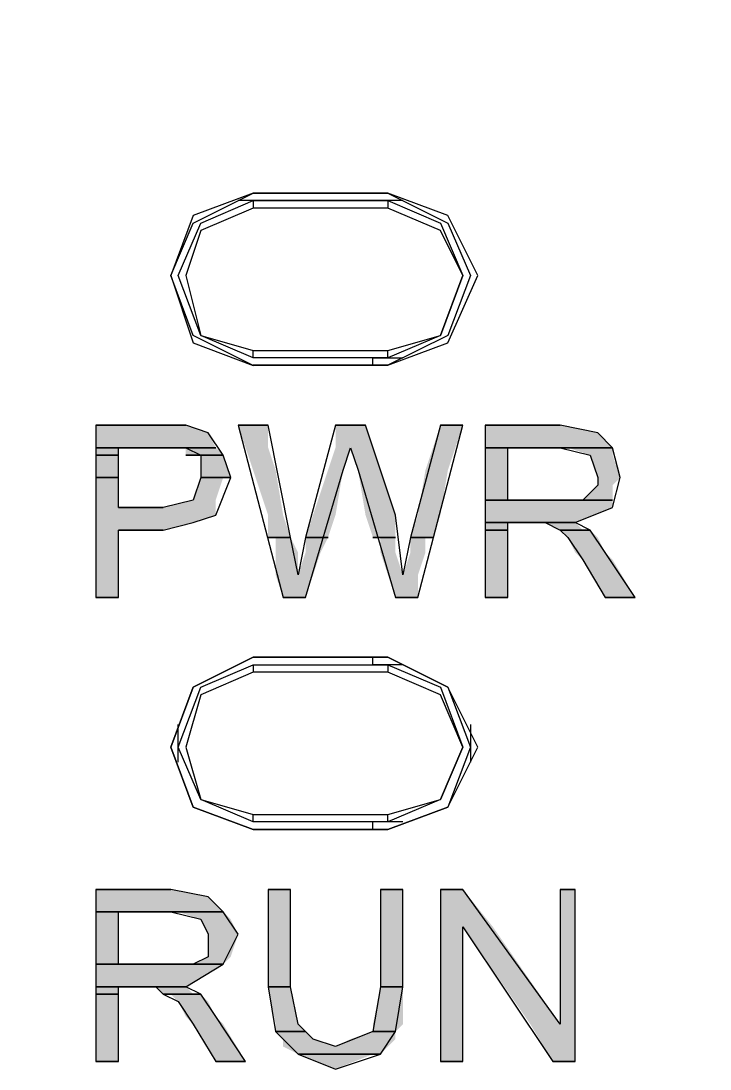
# Model space of a CAD drawing. Header units: millimetres. Extents: x -11 to 1219, y 0 to 1751.
# Drawn here: x 254.21 to 259.42, y 953.26 to 961.19 of the extents above; entities that cross this region are included whole.
import ezdxf

# ---------------------------------------------------------------- set-up
doc = ezdxf.new("R2010")
doc.units = ezdxf.units.MM
doc.header["$LTSCALE"] = 10
doc.layers.get('Defpoints').update_dxf_attribs({"linetype": 'CONTINUOUS'})
doc.layers.add('_MULTI_WIRE', color=9, linetype='CONTINUOUS')
doc.layers.add('PSYMS', color=7, linetype='CONTINUOUS')
doc.layers.add('PDF_Geometry', color=7, linetype='CONTINUOUS', true_color=0x151d1f)
doc.layers.add('PDF_Solid Fills', color=7, linetype='CONTINUOUS', true_color=0x070809)
doc.layers.get('_MULTI_WIRE').off()
doc.styles.get("Standard").update_dxf_attribs({"font": '', "width": 0.8})
doc.styles.get('Standard').set_extended_font_data('Meiryo UI')
doc.dimstyles.get("Standard").update_dxf_attribs({"dimtxt": 8, "dimasz": 2, "dimexe": 1.5, "dimexo": 1.5, "dimgap": 1.8, "dimtad": 1, "dimdec": 3, "dimdsep": 46, "dimtxsty": 'Standard', "dimcen": 0, "dimclrd": 4, "dimclre": 4, "dimclrt": 4, "dimadec": 0, "dimazin": 0, "dimtfac": 1, "dimtdec": 3, "dimtmove": 0, "dimatfit": 3, "dimfxl": 1, "dimtolj": 1, "dimtzin": 1, "dimarcsym": 0})

# ---------------------------------------------------------------- blocks, each defined once
blk = doc.blocks.new('DVP-28SWS211R')
at = {"layer": 'PDF_Geometry', "color": 7, "lineweight": 9, "true_color": 0xffffff}
for p, q in [((2.6626, -4.8154), (3.1158, -4.5888)), ((3.1158, -4.5888), (2.6626, -4.7587)), ((3.1158, -4.5888), (3.1158, -4.5888)), ((3.1158, -4.5888), (4.1355, -4.5888)), ((4.1355, -4.5888), (3.1158, -4.5888)), ((4.1355, -4.5887), (4.5887, -4.8153)), ((4.5887, -4.7587), (4.1355, -4.5887)), ((4.1355, -4.5888), (4.1355, -4.5888)), ((2.7192, -4.8154), (3.1158, -4.6454)), ((4.2488, -4.6454), (3.0025, -4.6454)), ((3.1158, -4.6454), (3.1158, -4.7021)), ((3.1158, -4.6454), (4.1355, -4.6454)), ((4.1355, -4.6454), (4.1355, -4.7021)), ((4.1355, -4.6454), (4.5321, -4.8154)), ((3.1158, -4.7021), (2.7192, -4.872)), ((4.1355, -4.7021), (3.1158, -4.7021)), ((4.5321, -4.872), (4.1355, -4.702)), ((4.8153, -5.2119), (4.5887, -4.7587)), ((2.6626, -4.7587), (2.4926, -5.2119)), ((2.4926, -5.2119), (2.6626, -4.8154)), ((2.5493, -5.2119), (2.7192, -4.8154)), ((4.5321, -4.8154), (4.702, -5.212)), ((4.5887, -4.8153), (4.7587, -5.2119)), ((2.7192, -4.872), (2.6059, -5.2119)), ((4.702, -5.2119), (4.5321, -4.872)), ((2.6626, -5.6652), (2.4926, -5.2119)), ((2.4926, -5.2119), (2.6626, -5.7218)), ((2.7192, -5.6652), (2.5493, -5.2119)), ((2.6059, -5.2119), (2.7192, -5.6652)), ((4.5321, -5.6651), (4.702, -5.2119)), ((4.702, -5.212), (4.5321, -5.6652)), ((4.7587, -5.2119), (4.5887, -5.6651)), ((4.5887, -5.7218), (4.8153, -5.2119)), ((3.1158, -5.8918), (2.6626, -5.6652)), ((3.1158, -5.8351), (2.7192, -5.6652)), ((2.7192, -5.6652), (3.1158, -5.7785)), ((4.5887, -5.6651), (4.1355, -5.8917)), ((4.1355, -5.7784), (4.5321, -5.6651)), ((4.5321, -5.6652), (4.1355, -5.8351)), ((2.6626, -5.7218), (3.1158, -5.8918)), ((3.1158, -5.7784), (4.1355, -5.7784)), ((3.1158, -5.8351), (3.1158, -5.7785)), ((4.1355, -5.8917), (4.5887, -5.7218)), ((4.1355, -5.8351), (4.1355, -5.7785)), ((4.1355, -5.8351), (3.1158, -5.8351)), ((4.0222, -5.8917), (4.0222, -5.8351)), ((4.0222, -5.8351), (4.2488, -5.8351)), ((3.1158, -5.8917), (3.1158, -5.8917)), ((4.1355, -5.8917), (3.1158, -5.8917)), ((3.1158, -5.8917), (4.1355, -5.8917)), ((4.1355, -5.8917), (4.1355, -5.8917)), ((1.9261, -6.345), (2.436, -6.345)), ((2.436, -6.345), (1.9261, -6.345)), ((1.9261, -6.345), (2.6059, -6.345)), ((2.6059, -6.345), (1.9261, -6.345)), ((1.9261, -6.345), (2.6059, -6.345)), ((2.6059, -6.345), (1.9261, -6.345)), ((2.436, -6.345), (1.9261, -6.345)), ((1.9261, -6.345), (1.9261, -7.6479)), ((2.6059, -6.345), (2.436, -6.345)), ((2.7759, -6.4016), (2.6059, -6.345)), ((2.8892, -6.5716), (2.7759, -6.4016)), ((3.0025, -6.345), (3.2291, -6.345)), ((3.2291, -6.345), (3.0025, -6.345)), ((3.2291, -6.345), (3.0025, -6.345)), ((3.0025, -6.345), (3.3424, -7.6479)), ((3.399, -7.1947), (3.2291, -6.345)), ((3.739, -6.345), (3.5124, -7.1947)), ((3.7389, -6.345), (3.9656, -6.345)), ((3.9656, -6.345), (3.7389, -6.345)), ((3.9656, -6.345), (3.739, -6.345)), ((4.1922, -7.0248), (3.9656, -6.345)), ((4.5321, -6.345), (4.3055, -7.1947)), ((4.3621, -7.6479), (4.702, -6.345)), ((4.5321, -6.345), (4.702, -6.345)), ((4.702, -6.345), (4.5321, -6.345)), ((4.702, -6.345), (4.5321, -6.345)), ((4.872, -6.345), (5.4385, -6.345)), ((5.4385, -6.345), (4.872, -6.345)), ((5.4385, -6.345), (4.872, -6.345)), ((4.872, -6.345), (4.872, -7.6479)), ((5.7217, -6.4016), (5.4385, -6.345)), ((5.835, -6.5149), (5.7217, -6.4016)), ((1.9261, -6.5149), (2.0961, -6.5149)), ((2.0961, -6.5149), (1.9261, -6.5149)), ((1.9261, -6.5149), (2.0961, -6.5149)), ((2.0961, -6.5149), (1.9261, -6.5149)), ((1.9261, -6.5716), (2.0961, -6.5716)), ((2.0961, -6.5716), (1.9261, -6.5716)), ((1.9261, -6.5716), (2.0961, -6.5716)), ((2.0961, -6.5716), (1.9261, -6.5716)), ((2.0961, -6.5149), (2.436, -6.5149)), ((2.436, -6.5149), (2.0961, -6.5149)), ((2.0961, -6.5149), (2.436, -6.5149)), ((2.0961, -6.9681), (2.0961, -6.5149)), ((2.436, -6.5149), (2.8326, -6.5149)), ((2.8326, -6.5149), (2.436, -6.5149)), ((2.436, -6.5149), (2.8326, -6.5149)), ((2.8326, -6.5149), (2.436, -6.5149)), ((2.436, -6.5149), (2.6059, -6.5149)), ((2.6059, -6.5149), (2.7192, -6.5716)), ((2.6059, -6.5716), (2.8892, -6.5716)), ((2.8892, -6.5716), (2.6059, -6.5716)), ((2.6059, -6.5716), (2.8892, -6.5716)), ((2.8892, -6.5716), (2.6059, -6.5716)), ((2.7192, -6.5716), (2.7192, -6.7415)), ((2.9458, -6.7415), (2.8892, -6.5716)), ((3.7956, -6.6849), (3.8523, -6.5149)), ((3.8523, -6.5149), (3.9089, -6.6849)), ((4.872, -6.5149), (5.0419, -6.5149)), ((5.0419, -6.5149), (4.872, -6.5149)), ((4.872, -6.5149), (5.0419, -6.5149)), ((5.0419, -6.5149), (4.872, -6.5149)), ((5.0419, -6.5149), (5.4385, -6.5149)), ((5.4385, -6.5149), (5.0419, -6.5149)), ((5.0419, -6.5149), (5.4385, -6.5149)), ((5.0419, -6.9115), (5.0419, -6.5149)), ((5.4385, -6.5149), (5.8351, -6.5149)), ((5.8351, -6.5149), (5.4385, -6.5149)), ((5.4385, -6.5149), (5.8351, -6.5149)), ((5.8351, -6.5149), (5.4385, -6.5149)), ((5.4385, -6.5149), (5.6651, -6.5716)), ((5.6651, -6.5716), (5.7217, -6.7415)), ((5.8917, -6.7415), (5.835, -6.5149)), ((1.9261, -6.7415), (2.0961, -6.7415)), ((2.0961, -6.7415), (1.9261, -6.7415)), ((1.9261, -6.7415), (2.0961, -6.7415)), ((2.0961, -6.7415), (1.9261, -6.7415)), ((2.7192, -6.7415), (2.8892, -6.7415)), ((2.8892, -6.7415), (2.7192, -6.7415)), ((2.7192, -6.7415), (2.9458, -6.7415)), ((2.8892, -6.7415), (2.7192, -6.7415)), ((2.9458, -6.7415), (2.8892, -6.7415)), ((3.5124, -7.6479), (3.7956, -6.6849)), ((3.9089, -6.6849), (4.1922, -7.6479)), ((2.7192, -6.7415), (2.6626, -6.9115)), ((2.8325, -7.0248), (2.9458, -6.7415)), ((5.7217, -6.7982), (5.6084, -6.9115)), ((5.7217, -6.7415), (5.7217, -6.7982)), ((5.835, -6.9681), (5.8917, -6.7415)), ((2.0961, -6.9681), (2.436, -6.9681)), ((2.436, -6.9681), (2.0961, -6.9681)), ((2.436, -6.9681), (2.0961, -6.9681)), ((2.6626, -6.9115), (2.436, -6.9681)), ((4.872, -6.9114), (5.0419, -6.9114)), ((5.0419, -6.9114), (4.872, -6.9114)), ((4.872, -6.9114), (5.0419, -6.9114)), ((5.0419, -6.9114), (4.872, -6.9114)), ((5.0419, -6.9114), (5.3818, -6.9114)), ((5.3818, -6.9114), (5.0419, -6.9114)), ((5.3818, -6.9115), (5.0419, -6.9115)), ((5.6084, -6.9115), (5.3818, -6.9115)), ((5.6085, -6.9114), (5.3819, -6.9114)), ((5.3819, -6.9114), (5.8351, -6.9114)), ((5.5518, -7.0814), (5.835, -6.9681)), ((5.8351, -6.9114), (5.6085, -6.9114)), ((5.6085, -6.9114), (5.8351, -6.9114)), ((5.8351, -6.9114), (5.6085, -6.9114)), ((2.6626, -7.0814), (2.8325, -7.0248)), ((4.2488, -7.478), (4.1922, -7.0248)), ((2.436, -7.1381), (2.6626, -7.0814)), ((4.872, -7.0814), (5.5518, -7.0814)), ((5.5518, -7.0814), (4.872, -7.0814)), ((4.872, -7.0814), (5.5518, -7.0814)), ((5.5518, -7.0814), (4.872, -7.0814)), ((4.872, -7.0814), (5.0419, -7.0814)), ((5.0419, -7.0814), (4.872, -7.0814)), ((4.872, -7.0814), (5.0419, -7.0814)), ((5.0419, -7.0814), (4.872, -7.0814)), ((5.0419, -7.0814), (5.2119, -7.0814)), ((5.2119, -7.0814), (5.0419, -7.0814)), ((5.0419, -7.6479), (5.0419, -7.0814)), ((5.0419, -7.0814), (5.2119, -7.0814)), ((5.2119, -7.0814), (5.5518, -7.0814)), ((5.5518, -7.0814), (5.2119, -7.0814)), ((5.2119, -7.0814), (5.5518, -7.0814)), ((5.5518, -7.0814), (5.2119, -7.0814)), ((5.2119, -7.0814), (5.3252, -7.0814)), ((5.3252, -7.0814), (5.4385, -7.1381)), ((5.6651, -7.1381), (5.5518, -7.0814)), ((2.0961, -7.1381), (2.436, -7.1381)), ((2.436, -7.1381), (2.0961, -7.1381)), ((2.0961, -7.6479), (2.0961, -7.1381)), ((2.0961, -7.1381), (2.436, -7.1381)), ((3.2291, -7.1947), (3.3991, -7.1947)), ((3.3991, -7.1947), (3.2291, -7.1947)), ((3.2291, -7.1947), (3.3991, -7.1947)), ((3.3991, -7.1947), (3.2291, -7.1947)), ((3.2291, -7.1947), (3.3991, -7.1947)), ((3.3991, -7.1947), (3.2291, -7.1947)), ((3.2291, -7.1947), (3.3991, -7.1947)), ((3.3991, -7.1947), (3.2291, -7.1947)), ((3.4557, -7.478), (3.399, -7.1947)), ((3.5124, -7.1947), (3.4557, -7.478)), ((3.5124, -7.1947), (3.6823, -7.1947)), ((3.6823, -7.1947), (3.5124, -7.1947)), ((3.5124, -7.1947), (3.6823, -7.1947)), ((3.6823, -7.1947), (3.5124, -7.1947)), ((3.5124, -7.1947), (3.6823, -7.1947)), ((3.6823, -7.1947), (3.5124, -7.1947)), ((3.5124, -7.1947), (3.6823, -7.1947)), ((3.6823, -7.1947), (3.5124, -7.1947)), ((4.0222, -7.1947), (4.1922, -7.1947)), ((4.1922, -7.1947), (4.0222, -7.1947)), ((4.0222, -7.1947), (4.1922, -7.1947)), ((4.1922, -7.1947), (4.0222, -7.1947)), ((4.0789, -7.1947), (4.1922, -7.1947)), ((4.1922, -7.1947), (4.0789, -7.1947)), ((4.0789, -7.1947), (4.1922, -7.1947)), ((4.1922, -7.1947), (4.0789, -7.1947)), ((4.3055, -7.1947), (4.2488, -7.478)), ((4.3055, -7.1947), (4.4754, -7.1947)), ((4.4754, -7.1947), (4.3055, -7.1947)), ((4.3055, -7.1947), (4.4754, -7.1947)), ((4.4754, -7.1947), (4.3055, -7.1947)), ((4.3055, -7.1947), (4.4188, -7.1947)), ((4.4188, -7.1947), (4.3055, -7.1947)), ((4.3055, -7.1947), (4.4754, -7.1947)), ((4.4188, -7.1947), (4.3055, -7.1947)), ((4.4754, -7.1947), (4.4188, -7.1947)), ((4.872, -7.1381), (5.0419, -7.1381)), ((5.0419, -7.1381), (4.872, -7.1381)), ((4.872, -7.1381), (5.0419, -7.1381)), ((5.0419, -7.1381), (4.872, -7.1381)), ((5.4385, -7.1381), (5.6651, -7.1381)), ((5.6651, -7.1381), (5.4385, -7.1381)), ((5.4385, -7.1381), (5.6651, -7.1381)), ((5.6651, -7.1381), (5.4385, -7.1381)), ((5.4385, -7.1381), (5.4951, -7.1947)), ((5.4951, -7.1947), (5.6084, -7.3647)), ((5.7784, -7.308), (5.6651, -7.1381)), ((5.6084, -7.3647), (5.7784, -7.6479)), ((6.005, -7.6479), (5.7784, -7.308)), ((1.9261, -7.6479), (2.0961, -7.6479)), ((2.0961, -7.6479), (1.9261, -7.6479)), ((1.9261, -7.6479), (2.0961, -7.6479)), ((3.3424, -7.6479), (3.5124, -7.6479)), ((3.5124, -7.6479), (3.3424, -7.6479)), ((3.3424, -7.6479), (3.5124, -7.6479)), ((4.1922, -7.6479), (4.3622, -7.6479)), ((4.3622, -7.6479), (4.1922, -7.6479)), ((4.1922, -7.6479), (4.3621, -7.6479)), ((4.872, -7.6479), (5.0419, -7.6479)), ((5.0419, -7.6479), (4.872, -7.6479)), ((4.872, -7.6479), (5.0419, -7.6479)), ((5.7784, -7.6479), (6.005, -7.6479)), ((6.005, -7.6479), (5.7784, -7.6479)), ((5.7784, -7.6479), (6.005, -7.6479)), ((2.6626, -8.3277), (3.1158, -8.1011)), ((3.1158, -8.1011), (2.6626, -8.3277)), ((2.7192, -8.3277), (3.1158, -8.1578)), ((3.1158, -8.1011), (3.1158, -8.1011)), ((3.1158, -8.1011), (4.1355, -8.1011)), ((4.1355, -8.1011), (3.1158, -8.1011)), ((3.1158, -8.1578), (3.1158, -8.2144)), ((3.1158, -8.1578), (4.1355, -8.1578)), ((4.0222, -8.1578), (4.0222, -8.1011)), ((4.2488, -8.1578), (4.0222, -8.1578)), ((4.1355, -8.1011), (4.1355, -8.1011)), ((4.1355, -8.1011), (4.5887, -8.3277)), ((4.5887, -8.3277), (4.1355, -8.1011)), ((4.1355, -8.1578), (4.1355, -8.2144)), ((4.1355, -8.1578), (4.5321, -8.3277)), ((3.1158, -8.2144), (2.7192, -8.3844)), ((4.1355, -8.2144), (3.1158, -8.2144)), ((4.5321, -8.3844), (4.1355, -8.2144)), ((2.4926, -8.7809), (2.6626, -8.3277)), ((2.6626, -8.3277), (2.4926, -8.7809)), ((2.5493, -8.7809), (2.7192, -8.3277)), ((4.5887, -8.3277), (4.7587, -8.781)), ((4.8153, -8.781), (4.5887, -8.3277)), ((2.7192, -8.3844), (2.6059, -8.7809)), ((4.5321, -8.3277), (4.702, -8.781)), ((4.702, -8.781), (4.5321, -8.3844)), ((2.5493, -8.8943), (2.5493, -8.611)), ((4.7587, -8.611), (4.7587, -8.8942)), ((2.6626, -9.2342), (2.4926, -8.7809)), ((2.4926, -8.7809), (2.6626, -9.2342)), ((2.7192, -9.1775), (2.5493, -8.7809)), ((2.6059, -8.7809), (2.7192, -9.1775)), ((4.702, -8.781), (4.5321, -9.1775)), ((4.5321, -9.1775), (4.702, -8.781)), ((4.7587, -8.781), (4.5887, -9.2342)), ((4.5887, -9.2342), (4.8153, -8.781)), ((3.1158, -9.3475), (2.7192, -9.1775)), ((2.7192, -9.1775), (3.1158, -9.2908)), ((4.5321, -9.1775), (4.1355, -9.3475)), ((4.1355, -9.2908), (4.5321, -9.1775)), ((3.1158, -9.4041), (2.6626, -9.2342)), ((2.6626, -9.2342), (3.1158, -9.4041)), ((4.5887, -9.2342), (4.1355, -9.4041)), ((4.1355, -9.4041), (4.5887, -9.2342)), ((3.1158, -9.3475), (3.1158, -9.2908)), ((3.1158, -9.2908), (4.1355, -9.2908)), ((4.1355, -9.3475), (3.1158, -9.3475)), ((4.0222, -9.4041), (4.0222, -9.3475)), ((4.2488, -9.3475), (4.0222, -9.3475)), ((4.1355, -9.3475), (4.1355, -9.2908)), ((3.1158, -9.4041), (3.1158, -9.4041)), ((4.1355, -9.4041), (3.1158, -9.4041)), ((3.1158, -9.4041), (4.1355, -9.4041)), ((4.1355, -9.4041), (4.1355, -9.4041)), ((1.9261, -9.8573), (2.4926, -9.8573)), ((2.4926, -9.8573), (1.9261, -9.8573)), ((2.4926, -9.8573), (1.9261, -9.8573)), ((1.9261, -9.8573), (1.9261, -11.1603)), ((2.7759, -9.914), (2.4926, -9.8573)), ((2.8892, -10.0273), (2.7759, -9.914)), ((3.2291, -9.8573), (3.3991, -9.8573)), ((3.3991, -9.8573), (3.2291, -9.8573)), ((3.3991, -9.8573), (3.2291, -9.8573)), ((3.2291, -9.8573), (3.2291, -10.5938)), ((3.3991, -10.5938), (3.3991, -9.8573)), ((4.0789, -9.8573), (4.2488, -9.8573)), ((4.2488, -9.8573), (4.0789, -9.8573)), ((4.2488, -9.8573), (4.0789, -9.8573)), ((4.0789, -9.8573), (4.0789, -10.5938)), ((4.2488, -10.5938), (4.2488, -9.8573)), ((4.5321, -9.8573), (4.702, -9.8573)), ((4.702, -9.8573), (4.5321, -9.8573)), ((4.702, -9.8573), (4.5321, -9.8573)), ((4.5321, -9.8573), (4.5321, -11.1603)), ((5.4385, -10.877), (4.702, -9.8573)), ((5.4385, -9.8573), (5.5518, -9.8573)), ((5.5518, -9.8573), (5.4385, -9.8573)), ((5.5518, -9.8573), (5.4385, -9.8573)), ((5.4385, -9.8573), (5.4385, -10.877)), ((5.5518, -11.1603), (5.5518, -9.8573)), ((1.9261, -10.0273), (2.0961, -10.0273)), ((2.0961, -10.0273), (1.9261, -10.0273)), ((1.9261, -10.0273), (2.0961, -10.0273)), ((2.0961, -10.0273), (1.9261, -10.0273)), ((2.0961, -10.0273), (2.4926, -10.0273)), ((2.4926, -10.0273), (2.0961, -10.0273)), ((2.0961, -10.0273), (2.4926, -10.0273)), ((2.0961, -10.4238), (2.0961, -10.0273)), ((2.4926, -10.0273), (2.8892, -10.0273)), ((2.8892, -10.0273), (2.4926, -10.0273)), ((2.4926, -10.0273), (2.8892, -10.0273)), ((2.8892, -10.0273), (2.4926, -10.0273)), ((2.4926, -10.0273), (2.7192, -10.0839)), ((3.0025, -10.1972), (2.8892, -10.0273)), ((2.7192, -10.0839), (2.7759, -10.1972)), ((4.702, -11.1603), (4.702, -10.1406)), ((4.702, -10.1406), (5.3819, -11.1603)), ((2.7759, -10.1972), (2.7759, -10.3672)), ((2.8892, -10.4238), (3.0025, -10.1972)), ((2.7759, -10.3672), (2.6626, -10.4238)), ((1.9261, -10.4239), (2.0961, -10.4239)), ((2.0961, -10.4239), (1.9261, -10.4239)), ((1.9261, -10.4239), (2.0961, -10.4239)), ((2.0961, -10.4239), (1.9261, -10.4239)), ((1.9261, -10.4239), (2.8892, -10.4239)), ((2.8892, -10.4239), (1.9261, -10.4239)), ((1.9261, -10.4239), (2.8892, -10.4239)), ((2.8892, -10.4239), (1.9261, -10.4239)), ((2.436, -10.4238), (2.0961, -10.4238)), ((2.0961, -10.4239), (2.436, -10.4239)), ((2.436, -10.4239), (2.0961, -10.4239)), ((2.6626, -10.4238), (2.436, -10.4238)), ((2.6626, -10.4239), (2.436, -10.4239)), ((2.436, -10.4239), (2.8892, -10.4239)), ((2.6059, -10.5938), (2.8892, -10.4238)), ((2.8892, -10.4239), (2.6626, -10.4239)), ((2.6626, -10.4239), (2.8892, -10.4239)), ((2.8892, -10.4239), (2.6626, -10.4239)), ((1.9261, -10.5938), (2.6059, -10.5938)), ((2.6059, -10.5938), (1.9261, -10.5938)), ((1.9261, -10.5938), (2.6059, -10.5938)), ((2.6059, -10.5938), (1.9261, -10.5938)), ((1.9261, -10.5938), (2.0961, -10.5938)), ((2.0961, -10.5938), (1.9261, -10.5938)), ((1.9261, -10.5938), (2.0961, -10.5938)), ((2.0961, -10.5938), (1.9261, -10.5938)), ((2.0961, -10.5938), (2.3227, -10.5938)), ((2.3227, -10.5938), (2.0961, -10.5938)), ((2.0961, -11.1603), (2.0961, -10.5938)), ((2.0961, -10.5938), (2.3227, -10.5938)), ((2.3227, -10.5938), (2.6059, -10.5938)), ((2.6059, -10.5938), (2.3227, -10.5938)), ((2.3227, -10.5938), (2.6059, -10.5938)), ((2.6059, -10.5938), (2.3227, -10.5938)), ((2.3227, -10.5938), (2.3793, -10.5938)), ((2.3793, -10.5938), (2.436, -10.6504)), ((2.7192, -10.6504), (2.6059, -10.5938)), ((3.2291, -10.5938), (3.3991, -10.5938)), ((3.3991, -10.5938), (3.2291, -10.5938)), ((3.2291, -10.5938), (3.3991, -10.5938)), ((3.3991, -10.5938), (3.2291, -10.5938)), ((3.2291, -10.5938), (3.2858, -10.9337)), ((3.4557, -10.8771), (3.3991, -10.5938)), ((4.0789, -10.5938), (4.0222, -10.9337)), ((4.0789, -10.5938), (4.2488, -10.5938)), ((4.2488, -10.5938), (4.0789, -10.5938)), ((4.0789, -10.5938), (4.2488, -10.5938)), ((4.2488, -10.5938), (4.0789, -10.5938)), ((4.1922, -10.9337), (4.2488, -10.5938)), ((1.9261, -10.6505), (2.0961, -10.6505)), ((2.0961, -10.6505), (1.9261, -10.6505)), ((1.9261, -10.6505), (2.0961, -10.6505)), ((2.0961, -10.6505), (1.9261, -10.6505)), ((2.436, -10.6504), (2.5493, -10.7071)), ((2.436, -10.6505), (2.7192, -10.6505)), ((2.7192, -10.6505), (2.436, -10.6505)), ((2.436, -10.6505), (2.7192, -10.6505)), ((2.7192, -10.6505), (2.436, -10.6505)), ((2.5493, -10.7071), (2.6626, -10.877)), ((2.8325, -10.8204), (2.7192, -10.6504)), ((3.0591, -11.1603), (2.8325, -10.8204)), ((2.6626, -10.877), (2.8325, -11.1603)), ((3.2858, -10.9337), (3.5124, -10.9337)), ((3.5124, -10.9337), (3.2858, -10.9337)), ((3.2858, -10.9337), (3.5124, -10.9337)), ((3.5124, -10.9337), (3.2858, -10.9337)), ((3.2858, -10.9337), (3.5124, -10.9337)), ((3.5124, -10.9337), (3.2858, -10.9337)), ((3.2858, -10.9337), (3.5124, -10.9337)), ((3.5124, -10.9337), (3.2858, -10.9337)), ((3.2858, -10.9337), (3.4557, -11.1037)), ((3.569, -10.9904), (3.4557, -10.8771)), ((4.0222, -10.9337), (3.739, -11.047)), ((4.0222, -10.9337), (4.1922, -10.9337)), ((4.1922, -10.9337), (4.0222, -10.9337)), ((4.0222, -10.9337), (4.1922, -10.9337)), ((4.1922, -10.9337), (4.0222, -10.9337)), ((4.0222, -10.9337), (4.1922, -10.9337)), ((4.1922, -10.9337), (4.0222, -10.9337)), ((4.0222, -10.9337), (4.1922, -10.9337)), ((4.1922, -10.9337), (4.0222, -10.9337)), ((4.0789, -11.1037), (4.1922, -10.9337)), ((3.739, -11.047), (3.569, -10.9904)), ((3.4557, -11.1036), (4.0222, -11.1036)), ((4.0222, -11.1036), (3.4557, -11.1036)), ((3.4557, -11.1036), (4.0789, -11.1036)), ((4.0222, -11.1036), (3.4557, -11.1036)), ((4.0789, -11.1036), (4.0222, -11.1036)), ((1.9261, -11.1603), (2.0961, -11.1603)), ((2.0961, -11.1603), (1.9261, -11.1603)), ((1.9261, -11.1603), (2.0961, -11.1603)), ((2.8325, -11.1603), (3.0591, -11.1603)), ((2.8326, -11.1603), (3.0592, -11.1603)), ((3.0592, -11.1603), (2.8326, -11.1603)), ((3.4557, -11.1037), (3.739, -11.217)), ((3.739, -11.217), (4.0789, -11.1037)), ((4.5321, -11.1603), (4.702, -11.1603)), ((4.702, -11.1603), (4.5321, -11.1603)), ((4.5321, -11.1603), (4.702, -11.1603)), ((5.3819, -11.1603), (5.5518, -11.1603)), ((5.5518, -11.1603), (5.3819, -11.1603)), ((5.3819, -11.1603), (5.5518, -11.1603))]:
    blk.add_line(p, q, dxfattribs=at)
at = {"layer": 'PDF_Solid Fills', "color": 7, "lineweight": 9, "true_color": 0xffffff, "transparency": 33554559}
for points in [[(1.9261, -6.345), (1.9261, -6.4016), (2.7759, -6.4016)], [(1.9261, -6.345), (2.6059, -6.345), (2.7759, -6.4016)], [(1.9261, -6.4016), (1.9261, -6.5149), (2.8325, -6.5149)], [(1.9261, -6.4016), (2.7759, -6.4016), (2.8325, -6.5149)], [(3.0025, -6.345), (3.0592, -6.5149), (3.2291, -6.5149)], [(3.0025, -6.345), (3.2291, -6.345), (3.2291, -6.5149)], [(3.7389, -6.345), (3.7389, -6.5149), (4.0222, -6.5149)], [(3.7389, -6.345), (3.9656, -6.345), (4.0222, -6.5149)], [(4.5321, -6.345), (4.4754, -6.5149), (4.6454, -6.5149)], [(4.5321, -6.345), (4.702, -6.345), (4.6454, -6.5149)], [(4.872, -6.345), (4.872, -6.4016), (5.7218, -6.4016)], [(4.872, -6.345), (5.4385, -6.345), (5.7218, -6.4016)], [(4.872, -6.4016), (4.872, -6.5149), (5.8351, -6.5149)], [(4.872, -6.4016), (5.7218, -6.4016), (5.8351, -6.5149)], [(1.9261, -6.5149), (1.9261, -6.5716), (2.0961, -6.5716)], [(1.9261, -6.5149), (2.0961, -6.5149), (2.0961, -6.5716)], [(1.9261, -6.5716), (1.9261, -6.7415), (2.0961, -6.7415)], [(1.9261, -6.5716), (2.0961, -6.5716), (2.0961, -6.7415)], [(2.6059, -6.5149), (2.6059, -6.5716), (2.8892, -6.5716)], [(2.6059, -6.5149), (2.8325, -6.5149), (2.8892, -6.5716)], [(2.7192, -6.5716), (2.7192, -6.7415), (2.9458, -6.7415)], [(2.7192, -6.5716), (2.8892, -6.5716), (2.9458, -6.7415)], [(3.0592, -6.5149), (3.1158, -6.6849), (3.2858, -6.6849)], [(3.0592, -6.5149), (3.2291, -6.5149), (3.2858, -6.6849)], [(3.7389, -6.5149), (3.6823, -6.6849), (3.7956, -6.6849)], [(3.7389, -6.5149), (3.8522, -6.5149), (3.7956, -6.6849)], [(3.8523, -6.5149), (3.9089, -6.6849), (4.0789, -6.6849)], [(3.8523, -6.5149), (4.0222, -6.5149), (4.0789, -6.6849)], [(4.4754, -6.5149), (4.4188, -6.6849), (4.5887, -6.6849)], [(4.4754, -6.5149), (4.6454, -6.5149), (4.5887, -6.6849)], [(4.872, -6.5149), (4.872, -6.5716), (5.0419, -6.5716)], [(4.872, -6.5149), (5.0419, -6.5149), (5.0419, -6.5716)], [(4.872, -6.5716), (4.872, -6.7415), (5.0419, -6.7415)], [(4.872, -6.5716), (5.0419, -6.5716), (5.0419, -6.7415)], [(5.4952, -6.5149), (5.6651, -6.5716), (5.8351, -6.5716)], [(5.4952, -6.5149), (5.8351, -6.5149), (5.8351, -6.5716)], [(5.6651, -6.5716), (5.7218, -6.7415), (5.8917, -6.7415)], [(5.6651, -6.5716), (5.8351, -6.5716), (5.8917, -6.7415)], [(1.9261, -6.7415), (1.9261, -6.9115), (2.0961, -6.9115)], [(1.9261, -6.7415), (2.0961, -6.7415), (2.0961, -6.9115)], [(2.7192, -6.7415), (2.6626, -6.9115), (2.8325, -6.9115)], [(2.7192, -6.7415), (2.8892, -6.7415), (2.8325, -6.9115)], [(3.1158, -6.6849), (3.2291, -7.0248), (3.3424, -7.0248)], [(3.1158, -6.6849), (3.2858, -6.6849), (3.3424, -7.0248)], [(3.6823, -6.6849), (3.569, -7.0248), (3.7389, -7.0248)], [(3.6823, -6.6849), (3.7956, -6.6849), (3.7389, -7.0248)], [(3.9089, -6.6849), (3.9656, -7.0248), (4.1922, -7.0248)], [(3.9089, -6.6849), (4.0789, -6.6849), (4.1922, -7.0248)], [(4.4188, -6.6849), (4.3621, -7.0248), (4.5321, -7.0248)], [(4.4188, -6.6849), (4.5887, -6.6849), (4.5321, -7.0248)], [(4.872, -6.7415), (4.872, -6.7982), (5.0419, -6.7982)], [(4.872, -6.7415), (5.0419, -6.7415), (5.0419, -6.7982)], [(5.7218, -6.7415), (5.7218, -6.7982), (5.8351, -6.7982)], [(5.7218, -6.7415), (5.8917, -6.7415), (5.8351, -6.7982)], [(4.872, -6.7981), (4.872, -6.9115), (5.0419, -6.9115)], [(4.872, -6.7981), (5.0419, -6.7981), (5.0419, -6.9115)], [(5.7218, -6.7981), (5.6085, -6.9115), (5.8351, -6.9115)], [(5.7218, -6.7981), (5.8351, -6.7981), (5.8351, -6.9115)], [(1.9261, -6.9114), (1.9261, -6.9681), (2.0961, -6.9681)], [(1.9261, -6.9114), (2.0961, -6.9114), (2.0961, -6.9681)], [(1.9261, -6.9681), (1.9261, -7.0247), (2.8325, -7.0247)], [(1.9261, -6.9681), (2.8325, -6.9681), (2.8325, -7.0247)], [(2.6626, -6.9114), (2.436, -6.9681), (2.8325, -6.9681)], [(2.6626, -6.9114), (2.8325, -6.9114), (2.8325, -6.9681)], [(4.872, -6.9114), (4.872, -6.9681), (5.8351, -6.9681)], [(4.872, -6.9114), (5.8351, -6.9114), (5.8351, -6.9681)], [(4.872, -6.9681), (4.872, -7.0814), (5.5518, -7.0814)], [(4.872, -6.9681), (5.8351, -6.9681), (5.5518, -7.0814)], [(1.9261, -7.0247), (1.9261, -7.0814), (2.6626, -7.0814)], [(1.9261, -7.0247), (2.8325, -7.0247), (2.6626, -7.0814)], [(3.2291, -7.0247), (3.2291, -7.1947), (3.3991, -7.1947)], [(3.2291, -7.0247), (3.3424, -7.0247), (3.3991, -7.1947)], [(3.569, -7.0247), (3.5123, -7.1947), (3.6823, -7.1947)], [(3.569, -7.0247), (3.739, -7.0247), (3.6823, -7.1947)], [(3.9656, -7.0247), (4.0222, -7.1947), (4.1922, -7.1947)], [(3.9656, -7.0247), (4.1922, -7.0247), (4.1922, -7.1947)], [(4.3621, -7.0247), (4.3055, -7.1947), (4.4754, -7.1947)], [(4.3621, -7.0247), (4.5321, -7.0247), (4.4754, -7.1947)], [(1.9261, -7.0814), (1.9261, -7.138), (2.436, -7.138)], [(1.9261, -7.0814), (2.6626, -7.0814), (2.436, -7.138)], [(4.872, -7.0814), (4.872, -7.138), (5.0419, -7.138)], [(4.872, -7.0814), (5.0419, -7.0814), (5.0419, -7.138)], [(5.3252, -7.0814), (5.4385, -7.138), (5.6085, -7.138)], [(5.3252, -7.0814), (5.5518, -7.0814), (5.6085, -7.138)], [(1.9261, -7.1381), (1.9261, -7.648), (2.0961, -7.648)], [(1.9261, -7.1381), (2.0961, -7.1381), (2.0961, -7.648)], [(3.2858, -7.1947), (3.2858, -7.308), (3.4557, -7.308)], [(3.2858, -7.1947), (3.3991, -7.1947), (3.4557, -7.308)], [(3.5124, -7.1947), (3.5124, -7.308), (3.6257, -7.308)], [(3.5124, -7.1947), (3.6823, -7.1947), (3.6257, -7.308)], [(4.0789, -7.1947), (4.0789, -7.308), (4.1922, -7.308)], [(4.0789, -7.1947), (4.1922, -7.1947), (4.1922, -7.308)], [(4.3055, -7.1947), (4.3055, -7.308), (4.4188, -7.308)], [(4.3055, -7.1947), (4.4188, -7.1947), (4.4188, -7.308)], [(4.872, -7.1381), (4.872, -7.1948), (5.0419, -7.1948)], [(4.872, -7.1381), (5.0419, -7.1381), (5.0419, -7.1948)], [(4.872, -7.1947), (4.872, -7.308), (5.0419, -7.308)], [(4.872, -7.1947), (5.0419, -7.1947), (5.0419, -7.308)], [(5.4385, -7.1381), (5.4952, -7.1948), (5.7218, -7.1948)], [(5.4385, -7.1381), (5.6651, -7.1381), (5.7218, -7.1948)], [(5.4952, -7.1947), (5.5518, -7.308), (5.7784, -7.308)], [(5.4952, -7.1947), (5.7218, -7.1947), (5.7784, -7.308)], [(3.2858, -7.308), (3.2858, -7.4779), (3.4557, -7.4779)], [(3.2858, -7.308), (3.4557, -7.308), (3.4557, -7.4779)], [(3.5124, -7.308), (3.4557, -7.4779), (3.569, -7.4779)], [(3.5124, -7.308), (3.6257, -7.308), (3.569, -7.4779)], [(4.0789, -7.308), (4.1355, -7.4779), (4.2488, -7.4779)], [(4.0789, -7.308), (4.1922, -7.308), (4.2488, -7.4779)], [(4.3055, -7.308), (4.2488, -7.4779), (4.3621, -7.4779)], [(4.3055, -7.308), (4.4188, -7.308), (4.3621, -7.4779)], [(4.872, -7.308), (4.872, -7.3646), (5.0419, -7.3646)], [(4.872, -7.308), (5.0419, -7.308), (5.0419, -7.3646)], [(4.872, -7.3647), (4.872, -7.648), (5.0419, -7.648)], [(4.872, -7.3647), (5.0419, -7.3647), (5.0419, -7.648)], [(5.5518, -7.308), (5.6085, -7.3646), (5.8351, -7.3646)], [(5.5518, -7.308), (5.7784, -7.308), (5.8351, -7.3646)], [(5.6085, -7.3647), (5.7784, -7.648), (6.005, -7.648)], [(5.6085, -7.3647), (5.8351, -7.3647), (6.005, -7.648)], [(3.2858, -7.478), (3.3424, -7.6479), (3.5124, -7.6479)], [(3.2858, -7.478), (3.569, -7.478), (3.5124, -7.6479)], [(4.1355, -7.478), (4.1922, -7.6479), (4.3621, -7.6479)], [(4.1355, -7.478), (4.3621, -7.478), (4.3621, -7.6479)], [(1.9261, -9.8573), (1.9261, -9.914), (2.7759, -9.914)], [(1.9261, -9.8573), (2.4926, -9.8573), (2.7759, -9.914)], [(1.9261, -9.914), (1.9261, -10.0273), (2.8892, -10.0273)], [(1.9261, -9.914), (2.7759, -9.914), (2.8892, -10.0273)], [(3.2291, -9.8573), (3.2291, -10.5938), (3.3991, -10.5938)], [(3.2291, -9.8573), (3.3991, -9.8573), (3.3991, -10.5938)], [(4.0789, -9.8573), (4.0789, -10.5938), (4.2488, -10.5938)], [(4.0789, -9.8573), (4.2488, -9.8573), (4.2488, -10.5938)], [(4.5321, -9.8573), (4.5321, -10.1406), (4.9286, -10.1406)], [(4.5321, -9.8573), (4.702, -9.8573), (4.9286, -10.1406)], [(5.4385, -9.8573), (5.4385, -10.1406), (5.5518, -10.1406)], [(5.4385, -9.8573), (5.5518, -9.8573), (5.5518, -10.1406)], [(1.9261, -10.0273), (1.9261, -10.0839), (2.0961, -10.0839)], [(1.9261, -10.0273), (2.0961, -10.0273), (2.0961, -10.0839)], [(2.5493, -10.0273), (2.7192, -10.0839), (2.9458, -10.0839)], [(2.5493, -10.0273), (2.8892, -10.0273), (2.9458, -10.0839)], [(1.9261, -10.084), (1.9261, -10.1973), (2.0961, -10.1973)], [(1.9261, -10.084), (2.0961, -10.084), (2.0961, -10.1973)], [(2.7192, -10.084), (2.7759, -10.1973), (3.0025, -10.1973)], [(2.7192, -10.084), (2.9458, -10.084), (3.0025, -10.1973)], [(4.5321, -10.1406), (4.5321, -10.877), (4.702, -10.877)], [(4.5321, -10.1406), (4.702, -10.1406), (4.702, -10.877)], [(4.702, -10.1406), (5.2119, -10.877), (5.4385, -10.877)], [(4.702, -10.1406), (4.9286, -10.1406), (5.4385, -10.877)], [(5.4385, -10.1406), (5.4385, -10.877), (5.5518, -10.877)], [(5.4385, -10.1406), (5.5518, -10.1406), (5.5518, -10.877)], [(1.9261, -10.1973), (1.9261, -10.3672), (2.0961, -10.3672)], [(1.9261, -10.1973), (2.0961, -10.1973), (2.0961, -10.3672)], [(2.7759, -10.1973), (2.7759, -10.3672), (2.9459, -10.3672)], [(2.7759, -10.1973), (3.0025, -10.1973), (2.9459, -10.3672)], [(1.9261, -10.3672), (1.9261, -10.4239), (2.0961, -10.4239)], [(1.9261, -10.3672), (2.0961, -10.3672), (2.0961, -10.4239)], [(2.7759, -10.3672), (2.6626, -10.4239), (2.8892, -10.4239)], [(2.7759, -10.3672), (2.9459, -10.3672), (2.8892, -10.4239)], [(1.9261, -10.4239), (1.9261, -10.5938), (2.6059, -10.5938)], [(1.9261, -10.4239), (2.8892, -10.4239), (2.6059, -10.5938)], [(1.9261, -10.5938), (1.9261, -10.6505), (2.0961, -10.6505)], [(1.9261, -10.5938), (2.0961, -10.5938), (2.0961, -10.6505)], [(2.3793, -10.5938), (2.436, -10.6505), (2.6626, -10.6505)], [(2.3793, -10.5938), (2.6059, -10.5938), (2.6626, -10.6505)], [(3.2291, -10.5938), (3.2858, -10.8771), (3.4557, -10.8771)], [(3.2291, -10.5938), (3.3991, -10.5938), (3.4557, -10.8771)], [(4.0789, -10.5938), (4.0222, -10.8771), (4.2488, -10.8771)], [(4.0789, -10.5938), (4.2488, -10.5938), (4.2488, -10.8771)], [(1.9261, -10.6505), (1.9261, -10.7071), (2.0961, -10.7071)], [(1.9261, -10.6505), (2.0961, -10.6505), (2.0961, -10.7071)], [(2.4926, -10.6505), (2.5493, -10.7071), (2.7759, -10.7071)], [(2.4926, -10.6505), (2.7192, -10.6505), (2.7759, -10.7071)], [(1.9261, -10.7071), (1.9261, -10.8204), (2.0961, -10.8204)], [(1.9261, -10.7071), (2.0961, -10.7071), (2.0961, -10.8204)], [(2.5493, -10.7071), (2.6059, -10.8204), (2.8325, -10.8204)], [(2.5493, -10.7071), (2.7759, -10.7071), (2.8325, -10.8204)], [(1.9261, -10.8204), (1.9261, -10.8771), (2.0961, -10.8771)], [(1.9261, -10.8204), (2.0961, -10.8204), (2.0961, -10.8771)], [(2.6059, -10.8204), (2.6626, -10.8771), (2.8892, -10.8771)], [(2.6059, -10.8204), (2.8325, -10.8204), (2.8892, -10.8771)], [(1.9261, -10.877), (1.9261, -11.1603), (2.0961, -11.1603)], [(1.9261, -10.877), (2.0961, -10.877), (2.0961, -11.1603)], [(2.6626, -10.877), (2.8325, -11.1603), (3.0591, -11.1603)], [(2.6626, -10.877), (2.8892, -10.877), (3.0591, -11.1603)], [(3.2858, -10.877), (3.2858, -10.9337), (3.5124, -10.9337)], [(3.2858, -10.877), (3.4557, -10.877), (3.5124, -10.9337)], [(3.2858, -10.9337), (3.3424, -10.9903), (3.569, -10.9903)], [(3.2858, -10.9337), (3.5124, -10.9337), (3.569, -10.9903)], [(4.0222, -10.9337), (3.8523, -10.9903), (4.1922, -10.9903)], [(4.0222, -10.877), (4.0222, -10.9337), (4.1922, -10.9337)], [(4.0222, -10.877), (4.2488, -10.877), (4.1922, -10.9337)], [(4.0222, -10.9337), (4.1922, -10.9337), (4.1922, -10.9903)], [(4.5321, -10.877), (4.5321, -11.1603), (4.702, -11.1603)], [(4.5321, -10.877), (4.702, -10.877), (4.702, -11.1603)], [(5.2119, -10.877), (5.3818, -11.1603), (5.5518, -11.1603)], [(5.2119, -10.877), (5.5518, -10.877), (5.5518, -11.1603)], [(3.3424, -10.9903), (3.3424, -11.047), (3.739, -11.047)], [(3.3424, -10.9903), (3.569, -10.9903), (3.739, -11.047)], [(3.8523, -10.9903), (3.739, -11.047), (4.1355, -11.047)], [(3.8523, -10.9903), (4.1922, -10.9903), (4.1355, -11.047)], [(3.3424, -11.047), (3.4557, -11.1036), (4.0789, -11.1036)], [(3.3424, -11.047), (4.1355, -11.047), (4.0789, -11.1036)], [(3.4557, -11.1036), (4.0222, -11.1036), (3.739, -11.2169)]]:
    blk.add_solid(points, dxfattribs=at)
blk = doc.blocks.new('*D142')
at = {"layer": 'Defpoints', "color": 0, "transparency": 16777216}
for p in [(298.5671, 984.7199), (160.4796, 964.2587), (298.5671, 960.3547)]:
    blk.add_point(p, dxfattribs=at)
at = {"layer": 'PSYMS', "color": 4, "lineweight": -2, "transparency": 16777216}
for p, q in [((160.4796, 965.7587), (160.4796, 986.2199)), ((298.5671, 961.8547), (298.5671, 986.2199)), ((162.4796, 984.7199), (296.5671, 984.7199))]:
    blk.add_line(p, q, dxfattribs=at)
at = {"layer": 'PSYMS', "color": 4, "transparency": 16777216}
for points in [[(162.4796, 985.0533), (162.4796, 984.3866), (160.4796, 984.7199)], [(296.5671, 985.0533), (296.5671, 984.3866), (298.5671, 984.7199)]]:
    blk.add_solid(points, dxfattribs=at)
at = {"layer": 'PSYMS', "color": 4, "transparency": 16777216, "insert": (229.5234, 990.5199), "char_height": 8, "attachment_point": 5}
blk.add_mtext('\\A1;138.087', dxfattribs=at)

msp = doc.modelspace()

# ---------------------------------------------------------------- block references
at = {"layer": '_MULTI_WIRE'}
msp.add_blockref('DVP-28SWS211R', (252.8495, 964.4776), dxfattribs=at)

# ---------------------------------------------------------------- dimensions: what is measured, and where the dimension line sits
at = {"layer": 'PSYMS', "color": 7, "true_color": 0xffffff}
dim = msp.add_linear_dim(base=(298.5671, 984.71995), p1=(160.47964, 964.25871), p2=(298.5671, 960.35474), dimstyle='Standard', dxfattribs=at)
dim.commit()
dim.dimension.update_dxf_attribs({"geometry": '*D142', "text_midpoint": (229.52337, 990.51995)})

doc.saveas('drawing.dxf')
